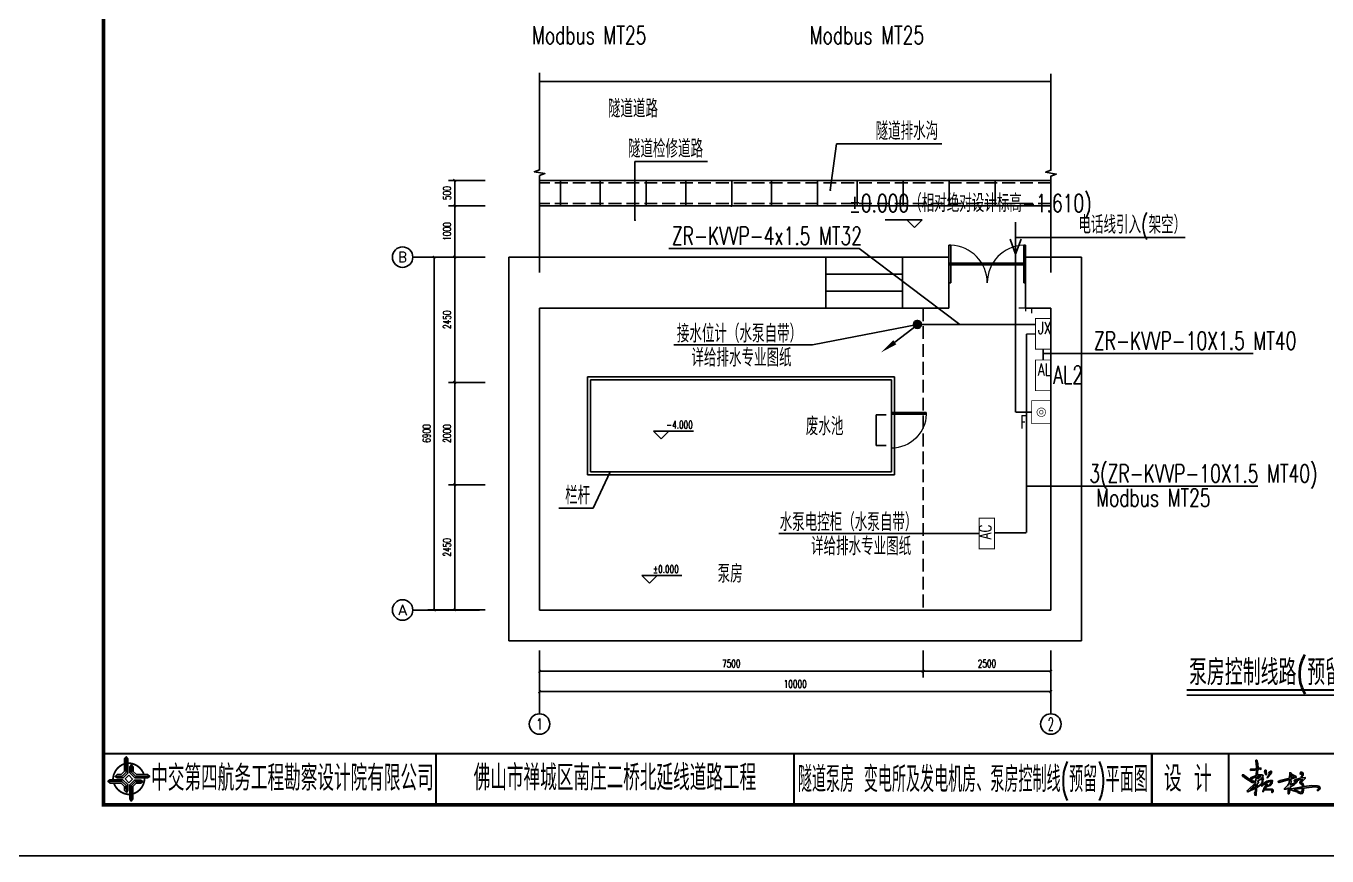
# Model space of a CAD drawing. Header units: millimetres. Extents: x 210068 to 672068, y -299976 to -107099.
# Drawn here: x 589551 to 614994, y -294192 to -277964 of the extents above; entities that cross this region are included whole.
import ezdxf
from ezdxf.enums import TextEntityAlignment as Align

# ---------------------------------------------------------------- set-up
doc = ezdxf.new("R2010")
doc.units = ezdxf.units.MM
doc.header["$LTSCALE"] = 1000
doc.header["$MEASUREMENT"] = 0
doc.linetypes.add('DASH', pattern=[0.35, 0.25, -0.1])
doc.linetypes.add('HIDDEN', pattern=[9.525, 6.35, -3.175])
for name, color, linetype in [('1', 1, 'Continuous'), ('AXIS', 6, 'Continuous'), ('AXIS_TEXT', 7, 'Continuous'), ('DIM_ELEV', 3, 'Continuous'), ('DIM_SYMB', 3, 'Continuous'), ('E-SYST-DIM', 3, 'Continuous'), ('E-TEXT-PLAN', 7, 'Continuous'), ('E-TEXT-PLAN-DER', 7, 'Continuous'), ('electrical text', 3, 'Continuous'), ('PUB_TEXT', 7, 'Continuous'), ('QQ', 8, 'Continuous'), ('T-CABL-F', 7, 'Continuous'), ('T-CABL-XX', 7, 'Continuous'), ('T-EQUP', 7, 'Continuous'), ('T-EQUP-FIRE', 7, 'Continuous'), ('WALL', 9, 'Continuous'), ('WINDOW', 4, 'Continuous'), ('图框', 7, 'Continuous')]:
    doc.layers.add(name, color=color, linetype=linetype)
doc.styles.add('_TCH_AXIS', font='COMPLEX', dxfattribs={"bigfont": 'GBCBIG'})
doc.styles.add('_TCH_DIM', font='SIMPLEX', dxfattribs={"width": 0.8, "height": 3.5, "bigfont": 'HZTXT'})
doc.styles.add('COMPLEX', font='COMPLEX')
doc.styles.add('DIM_FONT', font='SIMPLEX', dxfattribs={"width": 0.7, "bigfont": 'GBCBIG'})
doc.styles.add('IDQSTYLE', font='simplex1.shx', dxfattribs={"width": 0.7, "bigfont": 'hztxt.shx'})
doc.styles.get("Standard").update_dxf_attribs({"font": 'simplex1.shx', "width": 0.7, "bigfont": 'HZTXT.shx'})
doc.styles.add('四航院', font='simplex1.shx', dxfattribs={"width": 0.7, "height": 3.5, "bigfont": 'HZTXT.shx'})
doc.dimstyles.new('DIMN50', dxfattribs={"dimscale": 0.5, "dimtxt": 300, "dimasz": 100, "dimexe": 250, "dimexo": 300, "dimgap": 150, "dimtad": 1, "dimdec": 0, "dimzin": 0, "dimdsep": 46, "dimtxsty": 'DIM_FONT', "dimblk": 'ARCHTICK', "dimcen": 0.09, "dimclrt": 7, "dimazin": 2, "dimtfac": 1, "dimtdec": 0, "dimtix": 1, "dimtmove": 2, "dimatfit": 3, "dimldrblk": 'ARCHTICK', "dimfxl": 0, "dimtolj": 1, "dimtzin": 0, "dimarcsym": 0})

# ---------------------------------------------------------------- blocks, each defined once
blk = doc.blocks.new('$DorLib2D$00000001')
at = {"color": 8}
for p, q in [((0.45, 0.975), (0.5, 0.975)), ((0.45, 0), (0.45, 0.975)), ((0.5, 0), (0.5, 0.975)), ((0.5, 0), (0.45, 0))]:
    blk.add_line(p, q, dxfattribs=at)
at = {"color": 8, "lineweight": 13}
blk.add_arc((0.475, 0), 0.975, 91.4693, 180, dxfattribs=at)
blk = doc.blocks.new('$TCHSYS$WIN2D')
for p, q in [((-0.5, 0.5), (0.5, 0.5)), ((-0.5, 0.5), (-0.5, -0.5)), ((0.5, 0.5), (0.5, -0.5)), ((0.5, 0.167), (-0.5, 0.167)), ((0.5, -0.167), (-0.5, -0.167)), ((-0.5, -0.5), (0.5, -0.5))]:
    blk.add_line(p, q)
blk = doc.blocks.new('_AXISO')
blk.add_circle((0, 0), 0.5)
at = {"layer": 'AXIS_TEXT', "style": 'COMPLEX', "width": 1.041667}
blk.add_attdef('A', text='', height=0.56, dxfattribs=at).set_placement((-0.25, -0.28), (0.25, -0.28), align=Align.FIT)
blk = doc.blocks.new('$DorLib2D$00000002')
at = {"color": 8}
for p, q in [((-0.5, 0), (-0.5, 0.4875)), ((-0.475, 0.4875), (-0.5, 0.4875)), ((-0.475, 0), (-0.475, 0.4875)), ((0.475, 0), (0.475, 0.4875)), ((0.475, 0.4875), (0.5, 0.4875)), ((0.5, 0), (0.5, 0.4875)), ((-0.5, 0), (-0.475, 0)), ((0.5, 0), (0.475, 0))]:
    blk.add_line(p, q, dxfattribs=at)
at = {"color": 8, "lineweight": 13}
for centre, start, end in [((-0.4875, 0), 0, 88.53072), ((0.4875, 0), 91.46928, 180)]:
    blk.add_arc(centre, 0.4875, start, end, dxfattribs=at)
blk = doc.blocks.new('_ArchTick')
at = {"color": 0, "linetype": 'ByBlock', "const_width": 0.4}
blk.add_lwpolyline([(-0.5, -0.5), (0.5, 0.5)], dxfattribs=at)
blk = doc.blocks.new('*D209')
at = {"layer": 'AXIS', "color": 0, "lineweight": -2}
for p, q in [((599594, -290322), (599594, -291104)), ((609594, -290322), (609594, -291104)), ((609594, -290979), (599594, -290979))]:
    blk.add_line(p, q, dxfattribs=at)
at = {"layer": 'Defpoints', "color": 0}
for p in [(599594, -290172), (609594, -290172), (599594, -290979)]:
    blk.add_point(p, dxfattribs=at)
at = {"layer": 'AXIS', "color": 0, "lineweight": -2, "xscale": 50, "yscale": 50, "zscale": 50, "rotation": 180}
blk.add_blockref('_ArchTick', (599594, -290979), dxfattribs=at)
at = {"layer": 'AXIS', "color": 0, "lineweight": -2, "xscale": 50, "yscale": 50, "zscale": 50}
blk.add_blockref('_ArchTick', (609594, -290979), dxfattribs=at)
at = {"layer": 'AXIS', "color": 7, "insert": (604594, -290829), "char_height": 150, "attachment_point": 5, "style": 'DIM_FONT'}
blk.add_mtext('\\A1;10000', dxfattribs=at)
blk = doc.blocks.new('*D210')
at = {"layer": 'AXIS', "color": 0, "lineweight": -2}
for p, q in [((607094, -290172), (607094, -290704)), ((609594, -290172), (609594, -290704)), ((609594, -290579), (607094, -290579))]:
    blk.add_line(p, q, dxfattribs=at)
at = {"layer": 'Defpoints', "color": 0}
for p in [(607094, -290022), (609594, -290022), (607094, -290579)]:
    blk.add_point(p, dxfattribs=at)
at = {"layer": 'AXIS', "color": 0, "lineweight": -2, "xscale": 50, "yscale": 50, "zscale": 50, "rotation": 180}
blk.add_blockref('_ArchTick', (607094, -290579), dxfattribs=at)
at = {"layer": 'AXIS', "color": 0, "lineweight": -2, "xscale": 50, "yscale": 50, "zscale": 50}
blk.add_blockref('_ArchTick', (609594, -290579), dxfattribs=at)
at = {"layer": 'AXIS', "color": 7, "insert": (608344, -290429), "char_height": 150, "attachment_point": 5, "style": 'DIM_FONT'}
blk.add_mtext('\\A1;2500', dxfattribs=at)
blk = doc.blocks.new('*D211')
at = {"layer": 'AXIS', "color": 0, "lineweight": -2}
for p, q in [((599594, -290172), (599594, -290704)), ((607094, -290172), (607094, -290704)), ((607094, -290579), (599594, -290579))]:
    blk.add_line(p, q, dxfattribs=at)
at = {"layer": 'Defpoints', "color": 0}
for p in [(599594, -290022), (607094, -290022), (599594, -290579)]:
    blk.add_point(p, dxfattribs=at)
at = {"layer": 'AXIS', "color": 0, "lineweight": -2, "xscale": 50, "yscale": 50, "zscale": 50, "rotation": 180}
blk.add_blockref('_ArchTick', (599594, -290579), dxfattribs=at)
at = {"layer": 'AXIS', "color": 0, "lineweight": -2, "xscale": 50, "yscale": 50, "zscale": 50}
blk.add_blockref('_ArchTick', (607094, -290579), dxfattribs=at)
at = {"layer": 'AXIS', "color": 7, "insert": (603344, -290429), "char_height": 150, "attachment_point": 5, "style": 'DIM_FONT'}
blk.add_mtext('\\A1;7500', dxfattribs=at)
blk = doc.blocks.new('*D212')
at = {"layer": 'AXIS', "color": 0, "lineweight": -2}
for p, q in [((598267, -282482), (597411, -282482)), ((597536, -289382), (597536, -282482)), ((598267, -289382), (597411, -289382))]:
    blk.add_line(p, q, dxfattribs=at)
at = {"layer": 'Defpoints', "color": 0}
for p in [(597536, -282482), (598417, -282482), (598417, -289382)]:
    blk.add_point(p, dxfattribs=at)
at = {"layer": 'AXIS', "color": 0, "lineweight": -2, "xscale": 50, "yscale": 50, "zscale": 50}
for p, rotation in [((597536, -282482), 90), ((597536, -289382), 270)]:
    blk.add_blockref('_ArchTick', p, dxfattribs=dict(at, rotation=rotation))
at = {"layer": 'AXIS', "color": 7, "insert": (597386, -285932), "char_height": 150, "attachment_point": 5, "rotation": 90, "style": 'DIM_FONT'}
blk.add_mtext('\\A1;6900', dxfattribs=at)
blk = doc.blocks.new('*D213')
at = {"layer": 'AXIS', "color": 0, "lineweight": -2}
for p, q in [((598533, -280982), (597811, -280982)), ((597936, -281482), (597936, -280982)), ((598533, -281482), (597811, -281482))]:
    blk.add_line(p, q, dxfattribs=at)
at = {"layer": 'Defpoints', "color": 0}
for p in [(597936, -280982), (598683, -280982), (598683, -281482)]:
    blk.add_point(p, dxfattribs=at)
at = {"layer": 'AXIS', "color": 0, "lineweight": -2, "xscale": 50, "yscale": 50, "zscale": 50}
for p, rotation in [((597936, -280982), 90), ((597936, -281482), 270)]:
    blk.add_blockref('_ArchTick', p, dxfattribs=dict(at, rotation=rotation))
at = {"layer": 'AXIS', "color": 7, "insert": (597786, -281232), "char_height": 150, "attachment_point": 5, "rotation": 90, "style": 'DIM_FONT'}
blk.add_mtext('\\A1;500', dxfattribs=at)
blk = doc.blocks.new('*D214')
at = {"layer": 'AXIS', "color": 0, "lineweight": -2}
for p, q in [((598533, -281482), (597811, -281482)), ((597936, -282482), (597936, -281482)), ((598533, -282482), (597811, -282482))]:
    blk.add_line(p, q, dxfattribs=at)
at = {"layer": 'Defpoints', "color": 0}
for p in [(597936, -281482), (598683, -281482), (598683, -282482)]:
    blk.add_point(p, dxfattribs=at)
at = {"layer": 'AXIS', "color": 0, "lineweight": -2, "xscale": 50, "yscale": 50, "zscale": 50}
for p, rotation in [((597936, -281482), 90), ((597936, -282482), 270)]:
    blk.add_blockref('_ArchTick', p, dxfattribs=dict(at, rotation=rotation))
at = {"layer": 'AXIS', "color": 7, "insert": (597786, -281982), "char_height": 150, "attachment_point": 5, "rotation": 90, "style": 'DIM_FONT'}
blk.add_mtext('\\A1;1000', dxfattribs=at)
blk = doc.blocks.new('*D215')
at = {"layer": 'AXIS', "color": 0, "lineweight": -2}
for p, q in [((598533, -282482), (597811, -282482)), ((597936, -284932), (597936, -282482)), ((598533, -284932), (597811, -284932))]:
    blk.add_line(p, q, dxfattribs=at)
at = {"layer": 'Defpoints', "color": 0}
for p in [(597936, -282482), (598683, -282482), (598683, -284932)]:
    blk.add_point(p, dxfattribs=at)
at = {"layer": 'AXIS', "color": 0, "lineweight": -2, "xscale": 50, "yscale": 50, "zscale": 50}
for p, rotation in [((597936, -282482), 90), ((597936, -284932), 270)]:
    blk.add_blockref('_ArchTick', p, dxfattribs=dict(at, rotation=rotation))
at = {"layer": 'AXIS', "color": 7, "insert": (597786, -283707), "char_height": 150, "attachment_point": 5, "rotation": 90, "style": 'DIM_FONT'}
blk.add_mtext('\\A1;2450', dxfattribs=at)
blk = doc.blocks.new('*D216')
at = {"layer": 'AXIS', "color": 0, "lineweight": -2}
for p, q in [((598533, -284932), (597811, -284932)), ((597936, -286932), (597936, -284932)), ((598533, -286932), (597811, -286932))]:
    blk.add_line(p, q, dxfattribs=at)
at = {"layer": 'Defpoints', "color": 0}
for p in [(597936, -284932), (598683, -284932), (598683, -286932)]:
    blk.add_point(p, dxfattribs=at)
at = {"layer": 'AXIS', "color": 0, "lineweight": -2, "xscale": 50, "yscale": 50, "zscale": 50}
for p, rotation in [((597936, -284932), 90), ((597936, -286932), 270)]:
    blk.add_blockref('_ArchTick', p, dxfattribs=dict(at, rotation=rotation))
at = {"layer": 'AXIS', "color": 7, "insert": (597786, -285932), "char_height": 150, "attachment_point": 5, "rotation": 90, "style": 'DIM_FONT'}
blk.add_mtext('\\A1;2000', dxfattribs=at)
blk = doc.blocks.new('*D217')
at = {"layer": 'AXIS', "color": 0, "lineweight": -2}
for p, q in [((598533, -286932), (597811, -286932)), ((597936, -289382), (597936, -286932)), ((598533, -289382), (597811, -289382))]:
    blk.add_line(p, q, dxfattribs=at)
at = {"layer": 'Defpoints', "color": 0}
for p in [(597936, -286932), (598683, -286932), (598683, -289382)]:
    blk.add_point(p, dxfattribs=at)
at = {"layer": 'AXIS', "color": 0, "lineweight": -2, "xscale": 50, "yscale": 50, "zscale": 50}
for p, rotation in [((597936, -286932), 90), ((597936, -289382), 270)]:
    blk.add_blockref('_ArchTick', p, dxfattribs=dict(at, rotation=rotation))
at = {"layer": 'AXIS', "color": 7, "insert": (597786, -288157), "char_height": 150, "attachment_point": 5, "rotation": 90, "style": 'DIM_FONT'}
blk.add_mtext('\\A1;2450', dxfattribs=at)
blk = doc.blocks.new('HC001529')
at = {"color": 0, "linetype": 'Continuous', "const_width": 0.3}
blk.add_lwpolyline([(5, 2.5), (-5, 2.5), (-5, -2.5), (5, -2.5)], close=True, dxfattribs=at)
at = {"color": 0, "style": 'IDQSTYLE', "width": 0.7}
blk.add_attdef('AL', (-1.46, -1.25), '', height=2.5, dxfattribs=at)
at = {"layer": 'E-TEXT-PLAN-DER', "color": 0, "style": 'IDQSTYLE', "width": 0.7}
blk.add_attdef('PSFHATT', (7, -2.5), '', height=2.5, dxfattribs=at)
blk = doc.blocks.new('HC001932040682')
at = {"layer": 'T-EQUP-FIRE', "color": 0, "const_width": 0.2}
blk.add_lwpolyline([(-3.75, 3.125), (3.75, 3.125), (3.75, -3.125), (-3.75, -3.125)], close=True, dxfattribs=at)
for points in [[(1.4, 0, 1), (-1.4, 0, 1)], [(0.6, 0, 1), (-0.6, 0, 1)]]:
    blk.add_lwpolyline(points, format="xyb", close=True, dxfattribs=at)
at = {"color": 0, "width": 0.7}
blk.add_attdef('PSFHATT', (5.75, -3.125), '', height=2.5, dxfattribs=at)
blk = doc.blocks.new('*X18')
at = {"color": 0, "linetype": 'Continuous'}
for p, q in [((192.59, 446.72), (193.87, 448.01)), ((192.65, 446.36), (194.23, 447.94)), ((192.69, 447.24), (193.35, 447.91)), ((192.79, 446.07), (194.52, 447.8)), ((192.98, 445.84), (194.75, 447.61)), ((193.23, 445.66), (194.93, 447.37)), ((193.53, 445.54), (195.05, 447.06)), ((193.92, 445.51), (195.08, 446.67)), ((194.61, 445.77), (194.82, 445.99))]:
    blk.add_line(p, q, dxfattribs=at)
blk = doc.blocks.new('HC000750')
at = {"color": 0, "linetype": 'Continuous'}
blk.add_line((0, -0.06), (-3.11, -3.23), dxfattribs=at)
blk.add_lwpolyline([(-3.11, -3.23, 0.8, 0, 0), (-5.06, -5.12, 0, 0, 0)], format="xyseb", dxfattribs=at)
blk.add_circle((0, 0), 0.625, dxfattribs=at)
at = {"color": 0, "linetype": 'Continuous', "xscale": 0.5, "yscale": 0.5, "zscale": 0.5}
blk.add_blockref('*X18', (-96.92, -223.38), dxfattribs=at)
at = {"layer": 'E-TEXT-PLAN-DER', "color": 0, "style": 'IDQSTYLE', "width": 0.7}
blk.add_attdef('PSFHATT', (2.63, -5.12), '', height=2.5, dxfattribs=at)
blk = doc.blocks.new('A$C4E6C0036')
at = {"layer": 'E-TEXT-PLAN', "color": 4, "xscale": 320, "yscale": 320, "zscale": 320}
blk.add_blockref('HC000750', (1618, 1638), dxfattribs=at)
blk = doc.blocks.new('tb')
at = {"lineweight": -3}
h = blk.add_hatch(color=256, dxfattribs=at)
h.paths.add_polyline_path([(-1.23, -0.13), (-3.78, -0.14), (-4.14, -0.41), (-1.4, -0.44), (-0.56, -1.24), (-0.54, -2.62), (-0.27, -2.2), (-0.26, -1.06)])
h.paths.add_polyline_path([(0.13, -1.08), (0.14, -3.86), (0.41, -4.26), (0.44, -1.24), (1.25, -0.43), (2.66, -0.43), (2.26, -0.16), (1.07, -0.15)])
h.paths.add_polyline_path([(1.08, 0.3), (3.62, 0.3), (4.02, 0.56), (1.25, 0.57), (0.43, 1.39), (0.43, 2.8), (0.16, 2.41), (0.15, 1.24)])
h.paths.add_polyline_path([(-0.28, 1.21), (-0.28, 3.99), (-0.56, 4.39), (-0.57, 1.41), (-1.38, 0.6), (-2.74, 0.56), (-2.33, 0.3), (-1.2, 0.29)])
for p, q in [((-0.56, 4.39), (-0.57, 1.41)), ((0.43, 2.8), (0.43, 1.39)), ((-1.38, 0.6), (-2.74, 0.56)), ((-0.57, 1.41), (-1.38, 0.6)), ((0.43, 1.39), (1.25, 0.57)), ((1.25, 0.57), (4.02, 0.56)), ((-4.14, -0.41), (-1.4, -0.44)), ((-1.4, -0.44), (-0.56, -1.24)), ((-0.56, -1.24), (-0.54, -2.62)), ((0.41, -4.26), (0.44, -1.24)), ((0.44, -1.24), (1.25, -0.43)), ((1.25, -0.43), (2.66, -0.43))]:
    blk.add_line(p, q, dxfattribs=at)
at = {"lineweight": -3, "const_width": 0.35, "flags": 128}
for points in [[(-0.9, 3.02, 0.324167), (-3.16, -0.14)], [(2.88, 0.92, 0.324403), (-0.24, 3.15)], [(0.75, -2.86, 0.325418), (3.02, 0.26)], [(-2.98, -0.76, 0.322976), (0.14, -2.98)]]:
    blk.add_lwpolyline(points, format="xyb", dxfattribs=at)
at = {"lineweight": -3, "flags": 128}
for points in [[(-0.9, 3.99), (-0.9, 1.58), (-1.53, 0.91), (-2.34, 0.91), (-2.74, 0.56), (-2.33, 0.3), (-1.2, 0.29), (-0.28, 1.21), (-0.28, 3.99), (-0.56, 4.39)], [(3.62, 0.92), (1.43, 0.92), (0.77, 1.54), (0.77, 2.38), (0.43, 2.8), (0.16, 2.41), (0.15, 1.24), (1.08, 0.3), (3.62, 0.3), (4.02, 0.56)], [(-0.04, 0.77), (0.68, 0.04), (-0.04, -0.69), (-0.77, 0.05)], [(-3.73, -0.76), (-1.54, -0.76), (-0.89, -1.39), (-0.89, -2.21), (-0.54, -2.62), (-0.27, -2.2), (-0.26, -1.06), (-1.23, -0.13), (-3.78, -0.14), (-4.14, -0.41)], [(0.75, -3.85), (0.75, -1.43), (1.4, -0.78), (2.26, -0.78), (2.66, -0.43), (2.26, -0.16), (1.07, -0.15), (0.13, -1.08), (0.14, -3.86), (0.41, -4.26)]]:
    blk.add_lwpolyline(points, close=True, dxfattribs=at)
blk = doc.blocks.new('series')
at = {"width": 0.75}
for tag, height, p in [('页码', 4, (-35, -19)), ('图名', 5, (-220, -282)), ('图号', 5, (-20, -282))]:
    blk.add_attdef(tag, text='', height=height, dxfattribs=at).set_placement(p, align=Align.MIDDLE_CENTER)

msp = doc.modelspace()

# ---------------------------------------------------------------- hatches: boundary and pattern name
at = {"linetype": 'Continuous'}
h = msp.add_hatch(color=256, dxfattribs=at)
h.paths.add_polyline_path([(613605.3, -292716.1), (613584.3, -292740.1), (613584.3, -292752.1), (613599.3, -292758.1), (613437.3, -292911.1), (613434.3, -292929.1), (613443.3, -292935.1), (613593.3, -292869.1), (613593.3, -292926.1), (613575.3, -292965.1), (613584.3, -292974.1), (613584.3, -293004.1), (613608.3, -293007.1), (613617.3, -292860.1), (613713.3, -292797.1), (613713.3, -292818.1), (613728.3, -292824.1, -0.219057), (613908.3, -292737.1), (613878.3, -292791.1), (613827.3, -292833.1), (613884.3, -292812.1), (613920.3, -292770.1), (613929.3, -292719.1, 0.293496), (613734.3, -292800.1), (613740.3, -292701.1), (613749.3, -292686.1), (613746.3, -292668.1), (613722.3, -292689.1, -0.49928), (613620.3, -292827.1), (613632.3, -292773.1), (613653.3, -292764.1), (613650.3, -292731.1), (613638.3, -292734.1), (613707.3, -292686.1), (613740.3, -292644.1), (613743.3, -292617.1), (613722.3, -292602.1), (613638.3, -292608.1), (613638.3, -292533.1), (613647.3, -292497.1), (613686.3, -292488.1), (613686.3, -292500.1), (613701.3, -292497.1), (613701.3, -292473.1), (613647.3, -292476.1), (613641.3, -292389.1), (613620.3, -292320.1), (613605.3, -292320.1), (613602.3, -292350.1), (613611.3, -292362.1), (613617.3, -292482.1), (613584.3, -292494.1), (613500.3, -292494.1), (613500.3, -292518.1), (613575.3, -292515.1), (613617.3, -292503.1), (613611.3, -292620.1), (613500.3, -292665.1), (613509.3, -292698.1), (613524.3, -292698.1), (613524.3, -292680.1), (613545.3, -292680.1), (613557.3, -292662.1), (613611.3, -292644.1)])
h.paths.add_polyline_path([(613632.3, -292677.1), (613638.3, -292635.1), (613692.3, -292626.1), (613692.3, -292638.1), (613641.3, -292683.1)], flags=16)
h.paths.add_polyline_path([(613596.3, -292788.1), (613596.3, -292842.1), (613500.3, -292890.1)], flags=16)
for points in [[(613785.3, -292575.1), (613785.3, -292551.1), (613773.3, -292554.1), (613779.3, -292515.1), (613803.3, -292515.1), (613809.3, -292605.1), (613800.3, -292605.1)], [(613827.3, -292671.1), (613821.3, -292665.1), (613881.3, -292563.1), (613851.3, -292569.1), (613893.3, -292533.1), (613908.3, -292536.1), (613908.3, -292563.1)], [(614487.3, -292641.1), (614496.3, -292650.1), (614526.3, -292611.1, 0.66475), (614478.3, -292551.1), (614472.3, -292593.1), (614490.3, -292578.1, -0.537712)], [(613533.3, -292752.1), (613566.3, -292755.1), (613569.3, -292740.1), (613554.3, -292722.1), (613545.3, -292731.1), (613491.3, -292704.1), (613359.3, -292602.1), (613338.3, -292602.1, 0.426792), (613380.3, -292650.1), (613389.3, -292665.1)]]:
    msp.add_hatch(color=256, dxfattribs=at).paths.add_polyline_path(points)
h = msp.add_hatch(color=256, dxfattribs=at)
h.paths.add_polyline_path([(614163.3, -292872.1), (614160.3, -292887.1), (614187.3, -292887.1), (614244.3, -292863.1), (614232.3, -292917.1), (614235.3, -292977.1), (614253.3, -292977.1), (614277.3, -292842.1), (614349.3, -292800.1), (614409.3, -292749.1), (614406.3, -292731.1), (614388.3, -292749.1), (614283.3, -292803.1), (614298.3, -292725.1), (614283.3, -292725.1), (614292.3, -292683.1), (614391.3, -292656.1), (614391.3, -292641.1), (614325.3, -292605.1), (614289.3, -292563.1), (614265.3, -292563.1), (614259.3, -292668.1), (614076.3, -292716.1), (614070.3, -292725.1), (614046.3, -292728.1), (614040.3, -292746.1), (614052.3, -292755.1), (614259.3, -292695.1), (614256.3, -292767.1), (614229.3, -292809.1)])
h.paths.add_polyline_path([(614292.3, -292659.1), (614292.3, -292605.1), (614349.3, -292644.1)], flags=16)
h = msp.add_hatch(color=256, dxfattribs=at)
edge = h.paths.add_edge_path()
edge.add_line((613926.3, -292953.1), (613917.3, -292953.1))
edge.add_line((613917.3, -292953.1), (613917.3, -292911.1))
edge.add_line((613917.3, -292911.1), (613908.3, -292899.1))
edge.add_line((613908.3, -292899.1), (613767.3, -292899.1))
edge.add_line((613767.3, -292899.1), (613746.3, -292935.1))
edge.add_line((613746.3, -292935.1), (613737.3, -292932.1))
edge.add_line((613737.3, -292932.1), (613770.3, -292848.1))
edge.add_line((613770.3, -292848.1), (613779.3, -292848.1))
edge.add_line((613779.3, -292848.1), (613806.3, -292782.1))
edge.add_line((613806.3, -292782.1), (613821.3, -292782.1))
edge.add_line((613821.3, -292782.1), (613821.3, -292815.1))
edge.add_line((613821.3, -292815.1), (613782.3, -292881.1))
edge.add_line((613782.3, -292881.1), (613926.3, -292884.1))
edge.add_arc((613899.3, -292918.6), 43.8, -51.9818, 51.9818, ccw=False)
h = msp.add_hatch(color=256, dxfattribs=at)
h.paths.add_polyline_path([(614511.3, -292695.1), (614460.3, -292749.1), (614460.3, -292767.1), (614517.3, -292809.1), (614514.3, -292839.1), (614295.3, -292878.1), (614292.3, -292893.1), (614301.3, -292905.1), (614421.3, -292944.1), (614430.3, -292956.1), (614487.3, -292974.1), (614511.3, -292968.1), (614526.3, -292944.1), (614538.3, -292863.1), (614757.3, -292839.1), (614829.3, -292851.1), (614829.3, -292878.1), (614808.3, -292896.1), (614805.3, -292914.1, 1.055254), (614808.3, -292818.1), (614697.3, -292815.1), (614541.3, -292836.1), (614520.3, -292773.1), (614487.3, -292758.1), (614565.3, -292674.1), (614568.3, -292659.1), (614487.3, -292665.1), (614352.3, -292710.1), (614352.3, -292728.1), (614373.3, -292734.1), (614451.3, -292704.1)])
h.paths.add_polyline_path([(614517.3, -292863.1), (614505.3, -292932.1), (614490.3, -292947.1), (614451.3, -292938.1), (614355.3, -292890.1)], flags=16)

# ---------------------------------------------------------------- linework, layer by layer
for p, q in [((607594.2, -282602.3), (609094.2, -282602.3)), ((607594.2, -282632.3), (609094.2, -282632.3)), ((612251.5, -291045.6), (616487.8, -291045.6))]:
    msp.add_line(p, q)
at = {"color": 8, "linetype": 'DASH'}
msp.add_line((607094.2, -283482.3), (607094.2, -289382.3), dxfattribs=at)
msp.add_lwpolyline([(630068.5, -294191.9), (630068.5, -264491.9), (588068.5, -264491.9), (588068.5, -294191.9)], close=True)
for points, const_width in [([(629068.5, -265491.9), (591068.5, -265491.9), (591068.5, -293191.9), (629068.5, -293191.9), (629068.5, -265491.9)], 70), ([(612251.5, -290945.6), (616487.8, -290945.6)], 40), ([(591068.5, -292191.9), (629068.5, -292191.9)], 40)]:
    msp.add_lwpolyline(points, dxfattribs=dict(const_width=const_width))
at = {"linetype": 'Continuous'}
for points in [[(613608.3, -293007.1), (613584.3, -293004.1), (613584.3, -292974.1), (613575.3, -292965.1), (613593.3, -292926.1), (613593.3, -292869.1), (613443.3, -292935.1), (613434.3, -292929.1), (613437.3, -292911.1), (613599.3, -292758.1), (613584.3, -292752.1), (613584.3, -292740.1), (613605.3, -292716.1), (613611.3, -292644.1), (613557.3, -292662.1), (613545.3, -292680.1), (613524.3, -292680.1), (613524.3, -292698.1), (613509.3, -292698.1), (613500.3, -292665.1), (613611.3, -292620.1), (613617.3, -292503.1), (613575.3, -292515.1), (613500.3, -292518.1), (613500.3, -292494.1), (613584.3, -292494.1), (613617.3, -292482.1), (613611.3, -292362.1), (613602.3, -292350.1), (613605.3, -292320.1), (613620.3, -292320.1), (613641.3, -292389.1), (613647.3, -292476.1), (613701.3, -292473.1), (613701.3, -292497.1), (613686.3, -292500.1), (613686.3, -292488.1), (613647.3, -292497.1), (613638.3, -292533.1), (613638.3, -292608.1), (613722.3, -292602.1), (613743.3, -292617.1), (613740.3, -292644.1), (613707.3, -292686.1), (613638.3, -292734.1), (613650.3, -292731.1), (613653.3, -292764.1), (613632.3, -292773.1), (613620.3, -292827.1, 0.49928), (613722.3, -292689.1), (613746.3, -292668.1), (613749.3, -292686.1), (613740.3, -292701.1), (613734.3, -292800.1, -0.293496), (613929.3, -292719.1), (613920.3, -292770.1), (613884.3, -292812.1), (613827.3, -292833.1), (613878.3, -292791.1), (613908.3, -292737.1, 0.219057), (613728.3, -292824.1), (613713.3, -292818.1), (613713.3, -292797.1), (613617.3, -292860.1)], [(614496.3, -292650.1), (614487.3, -292641.1, 0.537712), (614490.3, -292578.1), (614472.3, -292593.1), (614478.3, -292551.1, -0.66475), (614526.3, -292611.1)], [(613566.3, -292755.1), (613533.3, -292752.1), (613389.3, -292665.1), (613380.3, -292650.1, -0.426792), (613338.3, -292602.1), (613359.3, -292602.1), (613491.3, -292704.1), (613545.3, -292731.1), (613554.3, -292722.1), (613569.3, -292740.1)], [(613926.3, -292953.1), (613917.3, -292953.1), (613917.3, -292911.1), (613908.3, -292899.1), (613767.3, -292899.1), (613746.3, -292935.1), (613737.3, -292932.1), (613770.3, -292848.1), (613779.3, -292848.1), (613806.3, -292782.1), (613821.3, -292782.1), (613821.3, -292815.1), (613782.3, -292881.1), (613926.3, -292884.1, -0.487536)], [(614487.3, -292974.1), (614430.3, -292956.1), (614421.3, -292944.1), (614301.3, -292905.1), (614292.3, -292893.1), (614295.3, -292878.1), (614514.3, -292839.1), (614517.3, -292809.1), (614460.3, -292767.1), (614460.3, -292749.1), (614511.3, -292695.1), (614451.3, -292704.1), (614373.3, -292734.1), (614352.3, -292728.1), (614352.3, -292710.1), (614487.3, -292665.1), (614568.3, -292659.1), (614565.3, -292674.1), (614487.3, -292758.1), (614520.3, -292773.1), (614541.3, -292836.1), (614697.3, -292815.1), (614808.3, -292818.1, -1.055254), (614805.3, -292914.1), (614808.3, -292896.1), (614829.3, -292878.1), (614829.3, -292851.1), (614757.3, -292839.1), (614538.3, -292863.1), (614526.3, -292944.1), (614511.3, -292968.1)]]:
    msp.add_lwpolyline(points, format="xyb", close=True, dxfattribs=at)
for points in [[(613785.3, -292575.1), (613785.3, -292551.1), (613773.3, -292554.1), (613779.3, -292515.1), (613803.3, -292515.1), (613809.3, -292605.1), (613800.3, -292605.1)], [(613827.3, -292671.1), (613821.3, -292665.1), (613881.3, -292563.1), (613851.3, -292569.1), (613893.3, -292533.1), (613908.3, -292536.1), (613908.3, -292563.1)], [(614253.3, -292977.1), (614235.3, -292977.1), (614232.3, -292917.1), (614244.3, -292863.1), (614187.3, -292887.1), (614160.3, -292887.1), (614163.3, -292872.1), (614229.3, -292809.1), (614256.3, -292767.1), (614259.3, -292695.1), (614052.3, -292755.1), (614040.3, -292746.1), (614046.3, -292728.1), (614070.3, -292725.1), (614076.3, -292716.1), (614259.3, -292668.1), (614265.3, -292563.1), (614289.3, -292563.1), (614325.3, -292605.1), (614391.3, -292641.1), (614391.3, -292656.1), (614292.3, -292683.1), (614283.3, -292725.1), (614298.3, -292725.1), (614283.3, -292803.1), (614388.3, -292749.1), (614406.3, -292731.1), (614409.3, -292749.1), (614349.3, -292800.1), (614277.3, -292842.1)], [(613500.3, -292890.1), (613596.3, -292842.1), (613596.3, -292788.1)], [(613641.3, -292683.1), (613692.3, -292638.1), (613692.3, -292626.1), (613638.3, -292635.1), (613632.3, -292677.1)], [(614292.3, -292659.1), (614349.3, -292644.1), (614292.3, -292605.1)], [(614505.3, -292932.1), (614517.3, -292863.1), (614355.3, -292890.1), (614451.3, -292938.1), (614490.3, -292947.1)]]:
    msp.add_lwpolyline(points, close=True, dxfattribs=at)
at = {"layer": 'AXIS'}
for p, q in [((598417.3, -282482.3), (597115.7, -282482.3)), ((598417.3, -289382.3), (597115.7, -289382.3)), ((599594.2, -290172.4), (599594.2, -291412)), ((609594.2, -290172.4), (609594.2, -291412))]:
    msp.add_line(p, q, dxfattribs=at)
at = {"layer": 'DIM_ELEV'}
for p, q in [((607075.3, -281754.8), (606351.8, -281754.8)), ((606925.3, -281904.8), (606775.3, -281754.8)), ((606925.3, -281904.8), (607075.3, -281754.8)), ((601972, -286037), (601822, -285887)), ((601822, -285887), (602604.5, -285887)), ((601972, -286037), (602122, -285887)), ((601745.7, -288859.8), (601595.7, -288709.8)), ((601595.7, -288709.8), (602378.2, -288709.8)), ((601745.7, -288859.8), (601895.7, -288709.8))]:
    msp.add_line(p, q, dxfattribs=at)
at = {"layer": 'DIM_SYMB'}
for points in [[(599594.2, -282782.3), (599594.2, -280888.1), (599699.2, -280849.9), (599489.2, -280812.8), (599594.2, -280775.6), (599594.2, -278881.3)], [(609594.2, -282782.3), (609594.2, -280896.8), (609699.2, -280858.6), (609489.2, -280821.5), (609594.2, -280784.3), (609594.2, -278898.7)]]:
    msp.add_lwpolyline(points, dxfattribs=at)
at = {"layer": 'electrical text'}
for p, q in [((605280.1, -281172.7), (605404.8, -280267.6)), ((605404.8, -280267.6), (607459.7, -280267.6)), ((601460.8, -280612.6), (602878.5, -280612.6)), ((601460.8, -281758.8), (601460.8, -280612.6)), ((612222.7, -282097.7), (608903.2, -282097.7)), ((605843.3, -282314.6, -8143.6), (602124.7, -282314.6, -8143.6)), ((605843.3, -282314.6, -8143.6), (607812.3, -283799.7)), ((604932.1, -284199.9), (606984, -283799.3)), ((604932.1, -284199.9), (602217.6, -284199.9)), ((613551.1, -284366.8, -8143.6), (609444.2, -284366.8, -8143.6)), ((600973, -286682.3), (600641.5, -287392.2)), ((613641.4, -286963.8), (609117.2, -286963.8)), ((600641.5, -287392.2), (599972.8, -287392.2)), ((608189.4, -287887.4), (604271.4, -287887.4))]:
    msp.add_line(p, q, dxfattribs=at)
at = {"layer": 'electrical text', "const_width": 20}
for points in [[(605280, -281182.6, -1), (605280.2, -281162.7, -1)], [(603341.4, -281491.9, -1), (603347, -281472.7, -1)], [(601460.8, -281768.8, -1), (601460.8, -281748.8, -1)]]:
    msp.add_lwpolyline(points, format="xyb", close=True, dxfattribs=at)
at = {"layer": 'QQ'}
for p, q in [((609594.2, -279050), (599594.2, -279050)), ((609594.2, -280982.3), (599594.2, -280982.3)), ((600004.2, -280982.3), (600004.2, -281482.3)), ((600779.2, -280982.3), (600779.2, -281482.3)), ((601679.2, -280982.3), (601679.2, -281482.3)), ((601679.2, -280982.3), (601679.2, -281482.3)), ((602454.2, -280982.3), (602454.2, -281482.3)), ((603354.2, -280982.3), (603354.2, -281482.3)), ((604129.2, -280982.3), (604129.2, -281482.3)), ((605029.2, -280982.3), (605029.2, -281482.3)), ((605029.2, -280982.3), (605029.2, -281482.3)), ((605804.2, -280982.3), (605804.2, -281482.3)), ((606704.2, -280982.3), (606704.2, -281482.3)), ((607604.2, -280982.3), (607604.2, -281482.3)), ((608504.2, -280982.3), (608504.2, -281482.3)), ((609594.2, -280982.3), (609594.2, -281482.3)), ((609594.2, -281482.3), (599594.2, -281482.3))]:
    msp.add_line(p, q, dxfattribs=at)
at = {"layer": 'QQ', "linetype": 'DASH'}
for p, q in [((609594.2, -281032.3), (599594.2, -281032.3)), ((609594.2, -281432.3), (599594.2, -281432.3))]:
    msp.add_line(p, q, dxfattribs=at)
at = {"layer": 'T-CABL-F', "color": 140, "linetype": 'Continuous'}
for q in [(608795.1, -282130), (609011.3, -282130)]:
    msp.add_line((608903.2, -282423), q, dxfattribs=at)
at = {"layer": 'T-CABL-F', "color": 140, "linetype": 'Continuous', "const_width": 30}
for points in [[(608903.2, -285515.8), (608903.2, -281795.6)], [(609219.2, -285515.8), (608903.2, -285515.8)]]:
    msp.add_lwpolyline(points, dxfattribs=at)
at = {"layer": 'T-CABL-XX', "color": 64, "linetype": 'HIDDEN', "const_width": 30}
for points in [[(609294.2, -283799.7), (606981.6, -283799.7)], [(609294.2, -283984.5), (609117.2, -283984.5)], [(609117.2, -283984.5), (609117.2, -287871.5)], [(609444.2, -284284.5), (609444.2, -284493.4)], [(609117.2, -287871.5), (608489.4, -287871.5)]]:
    msp.add_lwpolyline(points, dxfattribs=at)
at = {"layer": 'WALL'}
for p, q in [((598994.2, -289982.3), (598994.2, -282482.3)), ((598994.2, -282482.3), (605194.2, -282482.3)), ((605194.2, -282482.3), (605194.2, -283482.3)), ((606694.2, -283482.3), (606694.2, -282482.3)), ((606694.2, -282482.3), (607600.2, -282482.3)), ((607600.2, -282482.3), (607600.2, -283482.3)), ((609100.2, -282482.3), (610194.2, -282482.3)), ((609100.2, -283482.3), (609100.2, -282482.3)), ((610194.2, -282482.3), (610194.2, -289982.3)), ((599594.2, -289382.3), (599594.2, -283482.3)), ((605194.2, -283482.3), (599594.2, -283482.3)), ((607600.2, -283482.3), (606694.2, -283482.3)), ((609594.2, -283482.3), (609100.2, -283482.3)), ((609594.2, -283482.3), (609594.2, -289382.3)), ((600533.7, -286742.3), (600533.7, -284822.2)), ((600533.7, -284822.2), (606534.2, -284822.2)), ((600593.7, -286682.3), (600593.7, -284882.2)), ((600593.7, -284882.2), (606474.2, -284882.2)), ((606474.2, -284882.2), (606474.2, -286682.3)), ((606534.2, -284822.2), (606534.2, -286742.3)), ((603237.4, -286682.3), (600593.7, -286682.3)), ((606474.2, -286682.3), (603237.4, -286682.3)), ((603272.4, -286742.3), (600533.7, -286742.3)), ((606534.2, -286742.3), (603272.4, -286742.3)), ((609594.2, -289382.3), (599594.2, -289382.3)), ((610194.2, -289982.3), (598994.2, -289982.3))]:
    msp.add_line(p, q, dxfattribs=at)
at = {"layer": 'WALL', "extrusion": (-1, 0, 0)}
for p, q in [((606174.2, -286165.5, 25.7), (606174.2, -285565.5, 25.7)), ((606174.2, -286165.5, 21.4), (606174.2, -285565.5, 21.4)), ((606174.2, -286165.5, 17.1), (606174.2, -285565.5, 17.1)), ((606174.2, -286165.5, 12.9), (606174.2, -285565.5, 12.9)), ((606174.2, -286165.5, 8.6), (606174.2, -285565.5, 8.6)), ((606174.2, -286165.5, 4.3), (606174.2, -285565.5, 4.3)), ((606174.2, -285565.5), (606174.2, -286165.5)), ((606174.2, -286165.5, 30), (606174.2, -285565.5, 30)), ((606174.2, -286079.8), (606174.2, -286079.8, 30)), ((606174.2, -286165.5), (606174.2, -286165.5)), ((606174.2, -286165.5, 30), (606174.2, -286165.5, 30)), ((606174.2, -286165.5), (606174.2, -286165.5, 30))]:
    msp.add_line(p, q, dxfattribs=at)
at = {"layer": 'WALL', "extrusion": (0, 1, 0)}
for p, q in [((606174.2, -285565.5, 25.7), (606374.2, -285565.5, 25.7)), ((606174.2, -285565.5, 21.4), (606374.2, -285565.5, 21.4)), ((606174.2, -285565.5, 17.1), (606374.2, -285565.5, 17.1)), ((606174.2, -285565.5, 12.9), (606374.2, -285565.5, 12.9)), ((606174.2, -285565.5, 8.6), (606374.2, -285565.5, 8.6)), ((606174.2, -285565.5, 4.3), (606374.2, -285565.5, 4.3)), ((606374.2, -285565.5), (606174.2, -285565.5)), ((606174.2, -285565.5, 30), (606374.2, -285565.5, 30)), ((606174.2, -286165.5, 4.3), (606374.2, -286165.5, 4.3)), ((606174.2, -286165.5, 8.6), (606374.2, -286165.5, 8.6)), ((606174.2, -286165.5, 12.9), (606374.2, -286165.5, 12.9)), ((606174.2, -286165.5, 17.1), (606374.2, -286165.5, 17.1)), ((606174.2, -286165.5, 21.4), (606374.2, -286165.5, 21.4)), ((606174.2, -286165.5, 25.7), (606374.2, -286165.5, 25.7)), ((606174.2, -286165.5), (606374.2, -286165.5)), ((606374.2, -286165.5, 30), (606174.2, -286165.5, 30))]:
    msp.add_line(p, q, dxfattribs=at)
at = {"layer": 'WINDOW', "extrusion": (-1, 0, 0)}
for p, q in [((606202.8, -286165.5, 30), (606202.8, -286165.5)), ((606231.3, -286165.5, 30), (606231.3, -286165.5))]:
    msp.add_line(p, q, dxfattribs=at)
at = {"layer": '图框', "const_width": 40}
for points in [[(597568.5, -292191.9), (597568.5, -293191.9)], [(604568.5, -293191.9), (604568.5, -292191.9)], [(611568.5, -293191.9), (611568.5, -292191.9)], [(613068.5, -293191.9), (613068.5, -292191.9)]]:
    msp.add_lwpolyline(points, dxfattribs=at)

# ---------------------------------------------------------------- block references
ref = msp.add_blockref('series', (630068.5, -264491.9), dxfattribs=dict(xscale=100, yscale=100, zscale=100))
ref.add_attrib('页码', '第  17  页    共  19  页', dxfattribs={"height": 400, "width": 0.75}).set_placement((626568.5, -266391.9), align=Align.MIDDLE_CENTER)
ref.add_attrib('图名', '隧道泵房 变电所及发电机房、泵房控制线(预留)平面图', dxfattribs={"height": 500, "width": 0.55}).set_placement((608068.5, -292691.9), align=Align.MIDDLE_CENTER)
ref.add_attrib('图号', 'S5-DQ-01-17', dxfattribs={"height": 480, "width": 0.5}).set_placement((628068.5, -292691.9), align=Align.MIDDLE_CENTER)
at = {"lineweight": -3, "xscale": 100, "yscale": 100, "zscale": 100}
msp.add_blockref('tb', (591568, -292691.4), dxfattribs=at)
at = {"layer": 'AXIS'}
ref = msp.add_blockref('_AXISO', (596915.7, -282482.3), dxfattribs=dict(at, xscale=-400, yscale=400, zscale=400))
ref.add_attrib('A', 'B', dxfattribs={"layer": 'AXIS_TEXT', "height": 203.2, "style": '_TCH_AXIS'}).set_placement((596833.4, -282583.9), (596997.9, -282583.9), align=Align.FIT)
ref = msp.add_blockref('_AXISO', (596915.7, -289382.3), dxfattribs=dict(at, xscale=-400, yscale=400, zscale=400))
ref.add_attrib('A', 'A', dxfattribs={"layer": 'AXIS_TEXT', "height": 198.2, "style": '_TCH_AXIS'}).set_placement((596830.7, -289481.4), (597000.6, -289481.4), align=Align.FIT)
ref = msp.add_blockref('_AXISO', (599594.2, -291612), dxfattribs=dict(at, xscale=-400, yscale=400, zscale=400))
ref.add_attrib('A', '1', dxfattribs={"layer": 'AXIS_TEXT', "height": 219.2, "style": '_TCH_AXIS', "width": 1.555556}).set_placement((599521.1, -291721.6), (599667.3, -291721.6), align=Align.FIT)
ref = msp.add_blockref('_AXISO', (609594.2, -291612), dxfattribs=dict(at, xscale=-400, yscale=400, zscale=400))
ref.add_attrib('A', '2', dxfattribs={"layer": 'AXIS_TEXT', "height": 249.8, "style": '_TCH_AXIS', "width": 0.642857}).set_placement((609540.7, -291736.9), (609647.7, -291736.9), align=Align.FIT)
at = {"layer": 'E-TEXT-PLAN', "color": 5, "xscale": 0.3920000000018585, "yscale": 0.3919999999925494, "zscale": 0.392, "rotation": 352.1709549798198}
msp.add_blockref('A$C4E6C0036', (606268.1, -284349.1), dxfattribs=at)
at = {"layer": 'E-TEXT-PLAN', "color": 4}
ref = msp.add_blockref('HC001529', (609444.2, -283984.5), dxfattribs=dict(at, xscale=60, yscale=60, zscale=60, rotation=90))
ref.add_attrib('AL', 'JX', dxfattribs={"color": 0, "height": 240, "width": 0.7}).set_placement((609341, -284062.2), align=Align.BOTTOM_LEFT)
ref = msp.add_blockref('HC001529', (609444.2, -284793.4), dxfattribs=dict(at, xscale=60, yscale=60, zscale=60, rotation=90))
ref.add_attrib('AL', 'AL', dxfattribs={"color": 0, "height": 240, "width": 0.7}).set_placement((609341, -284871.2), align=Align.BOTTOM_LEFT)
ref = msp.add_blockref('HC001529', (608339.4, -287887.4), dxfattribs=dict(at, xscale=60, yscale=60, zscale=60, rotation=90))
ref.add_attrib('AL', 'AC', dxfattribs={"color": 0, "height": 240, "rotation": 90, "width": 0.7}).set_placement((608501.4, -287995), align=Align.BOTTOM_LEFT)
at = {"layer": 'T-EQUP', "color": 4, "xscale": 60, "yscale": 60, "zscale": 60, "rotation": 90}
msp.add_blockref('HC001932040682', (609406.7, -285515.8), dxfattribs=at)
at = {"layer": 'WINDOW'}
for name, p, xscale, yscale, zscale, rotation in [('$DorLib2D$00000002', (608350.2, -282982.3), -1500, -1500, 1500, 180), ('$TCHSYS$WIN2D', (605944.2, -282982.3), -1500, -1000, 1500, 180), ('$DorLib2D$00000001', (606474.2, -285868.2), 700, -700, -700, 90)]:
    msp.add_blockref(name, p, dxfattribs=dict(at, xscale=xscale, yscale=yscale, zscale=zscale, rotation=rotation))

# ---------------------------------------------------------------- texts
at = {"layer": '1', "color": 0, "linetype": 'Continuous', "style": '四航院', "width": 0.7}
msp.add_text('泵房控制线路(预留)平面图', height=500, dxfattribs=at).set_placement((612296.5, -290853.2))
at = {"layer": 'E-SYST-DIM', "style": 'IDQSTYLE', "width": 0.7}
msp.add_text('AL2', height=350, dxfattribs=at).set_placement((609933.4, -284785.3), align=Align.MIDDLE_CENTER)
at = {"layer": 'electrical text', "width": 0.7}
for s, p in [('Modbus MT25', (599448.1, -278318.7, 1357.3)), ('Modbus MT25', (604879.2, -278318.7, 1357.3)), ('隧道道路', (600930.7, -279753.5)), ('隧道排水沟', (606165.5, -280192.6)), ('隧道检修道路', (601322, -280537.6)), ('%%P0.000（相对绝对设计标高-1.610)', (605646.5, -281602.3)), ('电话线引入(架空）', (610132.8, -282023.5, 8143.6)), ('ZR-KVVP-4x1.5 MT32', (602182.6, -282240.3)), ('接水位计（水泵自带）', (602279.2, -284152.3)), ('ZR-KVVP-10X1.5 MT40', (610436.6, -284292.5)), ('详给排水专业图纸', (602563.6, -284623.3)), ('废水池', (604802.2, -285965.3)), ('3(ZR-KVVP-10X1.5 MT40)', (610346.7, -286889.5, 8143.6)), ('栏杆', (600094.7, -287317.2)), ('Modbus MT25', (610481.1, -287361.7, 1357.3)), ('水泵电控柜（水泵自带）', (604289.5, -287839.8)), ('详给排水专业图纸', (604903, -288310.8)), ('泵房', (603076.4, -288849))]:
    msp.add_text(s, height=350, dxfattribs=at).set_placement(p)
at = {"layer": 'PUB_TEXT', "style": '_TCH_DIM', "width": 0.705882}
for s, p in [('-4.000', (602069.5, -285834.5)), ('%%P0.000', (601813.2, -288657.3))]:
    msp.add_text(s, height=148.75, dxfattribs=at).set_placement(p)
at = {"layer": 'T-CABL-F', "color": 140, "style": 'IDQSTYLE', "width": 0.7}
msp.add_text('F', height=250, rotation=270, dxfattribs=at).set_placement((609093.2, -283515.8), align=Align.MIDDLE_CENTER)
msp.add_text('F', height=250, dxfattribs=at).set_placement((609061.2, -285705.8), align=Align.MIDDLE_CENTER)
at = {"layer": '图框'}
for s, width, p in [('中交第四航务工程勘察设计院有限公司', 0.65, (594761.6, -292667.1)), ('佛山市禅城区南庄二桥北延线道路工程', 0.65, (601068.5, -292660.4)), ('设 计', 0.7, (612272.9, -292682.5))]:
    msp.add_text(s, height=500, dxfattribs=dict(at, width=width)).set_placement(p, align=Align.MIDDLE_CENTER)

# ---------------------------------------------------------------- dimensions: what is measured, and where the dimension line sits
at = {"layer": 'AXIS'}
for p1, p2, distance, picture, middle in [((598682.7, -281482.3), (598682.7, -280982.3), 746.6, '*D213', (597786, -281232.3)), ((598682.7, -282482.3), (598682.7, -281482.3), 746.6, '*D214', (597786, -281982.3)), ((598417.3, -289382.3), (598417.3, -282482.3), 881.2, '*D212', (597386, -285932.3)), ((598682.7, -284932.2), (598682.7, -282482.3), 746.6, '*D215', (597786, -283707.3)), ((598682.7, -286932.3), (598682.7, -284932.2), 746.6, '*D216', (597786, -285932.3)), ((598682.7, -289382.3), (598682.7, -286932.3), 746.6, '*D217', (597786, -288157.3)), ((607094.2, -290022.4), (599594.2, -290022.4), 556.7, '*D211', (603344.2, -290429.1)), ((609594.2, -290022.4), (607094.2, -290022.4), 556.7, '*D210', (608344.2, -290429.1)), ((609594.2, -290172.4), (599594.2, -290172.4), 806.7, '*D209', (604594.2, -290829.1))]:
    dim = msp.add_aligned_dim(p1=p1, p2=p2, distance=distance, dimstyle='DIMN50', dxfattribs=at)
    dim.commit()
    dim.dimension.update_dxf_attribs({"geometry": picture, "text_midpoint": middle})

doc.saveas('drawing.dxf')
